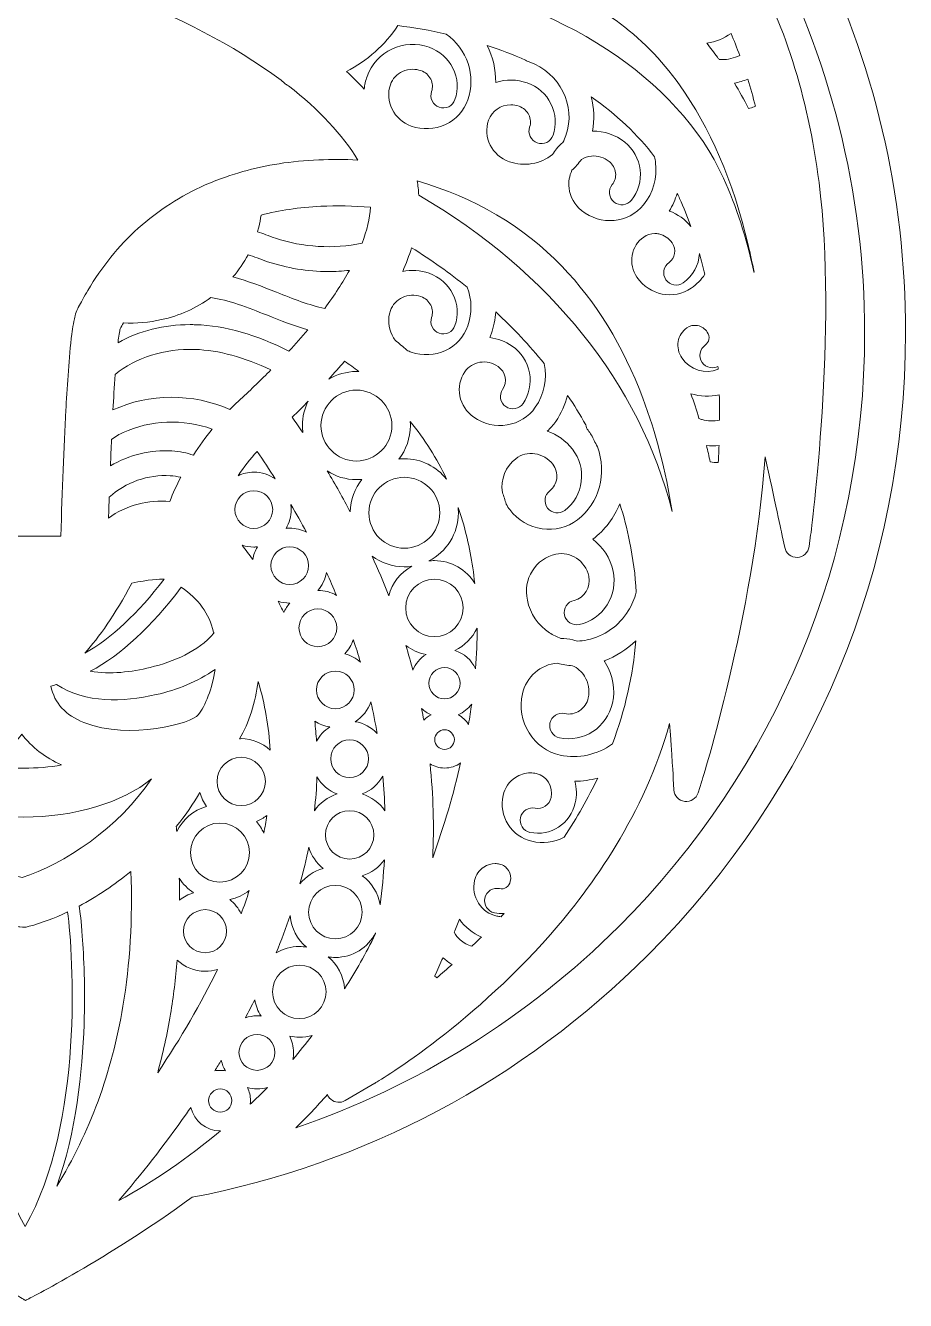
# Model space of a CAD drawing. Header units: millimetres. Extents: x 12 to 1208, y -339 to -12.
# Drawn here: x 750.6 to 892.7, y -331.4 to -125.5 of the extents above; entities that cross this region are included whole.
import ezdxf

# ---------------------------------------------------------------- set-up
doc = ezdxf.new("R2010")
doc.units = ezdxf.units.MM
doc.header["$MEASUREMENT"] = 0
doc.layers.add('Layer 4', color=7, linetype='Continuous')

msp = doc.modelspace()

# ---------------------------------------------------------------- linework, layer by layer
at = {"layer": 'Layer 4', "lineweight": 0}
for points, knots in [([(877.74, -111.47), (877.74, -111.47), (880.64, -112.56), (880.64, -112.56), (880.64, -112.56), (879.96, -111.66), (879.96, -111.66), (871.88, -101), (866.74, -94.44), (855.02, -83.66), (849.1, -78.2), (839.69, -71.08), (827.78, -67.14), (836.58, -67.58), (842.44, -68.99), (842.5, -69.01), (842.5, -69.01), (849.83, -70.79), (849.83, -70.79), (849.83, -70.79), (844.19, -65.65), (844.19, -65.65), (844.09, -65.56), (834.01, -56.55), (819.68, -50.83), (819.68, -50.83), (818.4, -50.13), (818.4, -50.13), (799.67, -39.94), (779.28, -34.24), (757.79, -33.17), (755.04, -30.76), (751.95, -28.89), (749.23, -27.24), (749.23, -27.24), (734.27, -18.16), (734.27, -18.16), (734.27, -18.16), (739.48, -25.68), (739.48, -25.68), (741.1, -28.02), (742.06, -30.7), (742.2, -33.24), (720.65, -34.48), (700.26, -40.4), (681.57, -50.81), (667.04, -56.6), (657.11, -65.56), (657.01, -65.65), (657.01, -65.65), (651.37, -70.79), (651.37, -70.79), (651.37, -70.79), (658.7, -69.01), (658.7, -69.01), (658.76, -68.99), (664.38, -67.65), (672.82, -67.18), (657.94, -71.33), (648.11, -78.89), (643.43, -83.2), (631.61, -94.08), (617.8, -111.94), (617.66, -112.11), (617.66, -112.11), (617, -112.97), (617, -112.97), (617, -112.97), (618.02, -112.63), (618.02, -112.63), (618.02, -112.63), (620.41, -111.82), (623.87, -110.65), (613.79, -130.41), (608.47, -152.68), (608.47, -175.11), (608.47, -213.08), (623.25, -248.77), (650.1, -275.61), (670.59, -296.11), (696.36, -309.68), (724.62, -314.87), (736.82, -323.31), (750.3, -331.19), (750.44, -331.27), (750.44, -331.27), (750.59, -331.36), (750.59, -331.36), (750.59, -331.36), (750.75, -331.28), (750.75, -331.28), (750.88, -331.22), (763.84, -324.64), (777.53, -314.69), (805.41, -309.37), (830.85, -295.86), (851.1, -275.61), (877.94, -248.77), (892.73, -213.08), (892.73, -175.11), (892.73, -152.68), (887.69, -131.28), (877.74, -111.47)], [0, 0, 0, 0, 1, 1, 1, 2, 2, 2, 3, 3, 3, 4, 4, 4, 5, 5, 5, 6, 6, 6, 7, 7, 7, 8, 8, 8, 9, 9, 9, 10, 10, 10, 11, 11, 11, 12, 12, 12, 13, 13, 13, 14, 14, 14, 15, 15, 15, 16, 16, 16, 17, 17, 17, 18, 18, 18, 19, 19, 19, 20, 20, 20, 21, 21, 21, 22, 22, 22, 23, 23, 23, 24, 24, 24, 25, 25, 25, 26, 26, 26, 27, 27, 27, 28, 28, 28, 29, 29, 29, 30, 30, 30, 31, 31, 31, 32, 32, 32, 33, 33, 33, 34, 34, 34, 34]), ([(846.43, -270.95), (831.72, -285.66), (813.76, -296.85), (794.25, -303.48), (796, -301.8), (797.69, -300.02), (799.35, -298.1), (799.46, -298.39), (799.65, -298.66), (799.9, -298.88), (800.55, -299.44), (801.48, -299.52), (802.21, -299.09), (802.21, -299.09), (807.01, -296.29), (807.01, -296.29), (807.15, -296.2), (821.93, -287.54), (835.37, -272.28), (842.13, -264.61), (850.53, -252.81), (854.63, -238.21), (855, -243.13), (855.22, -247.06), (855.22, -247.12), (855.22, -247.12), (855.32, -248.91), (855.32, -248.91), (855.38, -249.87), (856.11, -250.66), (857.07, -250.78), (858.04, -250.89), (858.93, -250.31), (859.22, -249.4), (859.22, -249.4), (859.77, -247.69), (859.77, -247.69), (859.86, -247.4), (868.2, -220.8), (870.05, -195.16), (871.57, -201.88), (872.81, -207.81), (872.82, -207.89), (872.82, -207.89), (873.22, -209.78), (873.22, -209.78), (873.41, -210.72), (874.26, -211.4), (875.25, -211.37), (876.23, -211.33), (877.03, -210.6), (877.16, -209.63), (877.16, -209.63), (877.41, -207.72), (877.41, -207.72), (877.46, -207.39), (881.8, -174.26), (878.76, -150.84), (876.93, -136.78), (873.1, -124.72), (867.38, -115.01), (867.32, -114.91), (867.26, -114.8), (867.2, -114.7), (867.2, -114.7), (867.11, -114.55), (867.11, -114.55), (866.81, -113.96), (866.46, -113.4), (866.06, -112.87), (864.94, -111.12), (863.73, -109.44), (862.47, -107.84), (865.14, -108.86), (867.8, -109.86), (869.87, -110.64), (880.51, -130.26), (886.13, -152.55), (886.13, -175.11), (886.13, -211.32), (872.03, -245.35), (846.43, -270.95)], [0, 0, 0, 0, 1, 1, 1, 2, 2, 2, 3, 3, 3, 4, 4, 4, 5, 5, 5, 6, 6, 6, 7, 7, 7, 8, 8, 8, 9, 9, 9, 10, 10, 10, 11, 11, 11, 12, 12, 12, 13, 13, 13, 14, 14, 14, 15, 15, 15, 16, 16, 16, 17, 17, 17, 18, 18, 18, 19, 19, 19, 20, 20, 20, 21, 21, 21, 22, 22, 22, 23, 23, 23, 24, 24, 24, 25, 25, 25, 26, 26, 26, 27, 27, 27, 27]), ([(791.89, -134.32), (791.89, -134.32), (792.44, -134.82), (792.44, -134.82), (792.62, -134.98), (792.83, -135.11), (793.05, -135.2), (798.04, -139.08), (801.81, -143.11), (804.28, -147.21), (802.13, -147.1), (800.05, -147.09), (797.97, -147.18), (793.46, -147.38), (789.44, -148), (785.71, -149.07), (783.91, -149.55), (781.99, -150.23), (779.64, -151.23), (777.62, -152.15), (775.73, -153.17), (774, -154.26), (770.31, -156.65), (767.07, -159.56), (764.37, -162.91), (763.04, -164.54), (761.79, -166.34), (760.67, -168.27), (760.38, -168.74), (760.12, -169.22), (759.81, -169.78), (759.81, -169.78), (759.76, -169.87), (759.76, -169.87), (759.57, -170.21), (759.38, -170.55), (759.17, -170.92), (759.15, -170.95), (759.13, -170.99), (759.12, -171.01), (759.12, -171.01), (759.04, -171.17), (759.04, -171.17), (758.65, -172), (758.5, -172.76), (758.4, -173.26), (758.4, -173.26), (758.33, -173.64), (758.33, -173.64), (758.23, -174.25), (758.15, -174.78), (758.08, -175.3), (757.61, -179.27), (757.38, -183.26), (757.15, -187.12), (757.15, -187.12), (757.13, -187.56), (757.13, -187.56), (756.79, -193.8), (756.53, -200.31), (756.3, -207.97), (756.3, -207.97), (743.07, -207.97), (743.07, -207.97), (742.71, -200.66), (742.25, -194.16), (741.66, -188.12), (741.28, -184.31), (740.83, -180.23), (740.09, -176.29), (739.95, -175.45), (739.76, -174.65), (739.58, -173.88), (739.58, -173.88), (739.39, -173.11), (739.39, -173.11), (739.29, -172.69), (739.16, -172.31), (739.05, -171.97), (739, -171.82), (738.95, -171.68), (738.87, -171.42), (738.83, -171.3), (738.79, -171.18), (738.75, -171.05), (738.65, -170.73), (738.5, -170.23), (738.28, -169.73), (738.21, -169.58), (738.15, -169.43), (738.09, -169.28), (738.09, -169.28), (737.86, -168.74), (737.86, -168.74), (737.61, -168.15), (737.31, -167.46), (736.92, -166.79), (736.92, -166.79), (736.71, -166.4), (736.71, -166.4), (736.53, -166.07), (736.37, -165.77), (736.12, -165.35), (736.11, -165.32), (736.09, -165.29), (736.07, -165.26), (736.07, -165.26), (735.13, -163.86), (735.13, -163.86), (735.02, -163.68), (734.9, -163.51), (734.72, -163.25), (734.72, -163.25), (733.9, -162.23), (733.9, -162.23), (733.68, -161.96), (733.47, -161.69), (733.21, -161.38), (733.21, -161.38), (733.04, -161.21), (733.04, -161.21), (732.87, -161.03), (732.7, -160.85), (732.53, -160.66), (732.53, -160.66), (732.48, -160.62), (732.48, -160.62), (731.97, -160.08), (731.45, -159.52), (730.86, -159.03), (729.14, -157.43), (727.26, -156.21), (725.63, -155.22), (723.91, -154.21), (722.06, -153.32), (719.95, -152.48), (717.75, -151.65), (715.9, -151.07), (714.14, -150.66), (712.17, -150.17), (710.18, -149.78), (708.24, -149.51), (706.29, -149.22), (704.29, -149.02), (702.31, -148.91), (699.86, -148.77), (697.47, -148.73), (695.26, -148.8), (695.29, -148.73), (695.33, -148.67), (695.36, -148.6), (701.09, -137.75), (714.55, -129.65), (724.83, -124.76), (736.55, -119.19), (747.77, -116.15), (750.25, -116.15), (754.54, -116.15), (776.14, -122.61), (791.89, -134.32)], [0, 0, 0, 0, 1, 1, 1, 2, 2, 2, 3, 3, 3, 4, 4, 4, 5, 5, 5, 6, 6, 6, 7, 7, 7, 8, 8, 8, 9, 9, 9, 10, 10, 10, 11, 11, 11, 12, 12, 12, 13, 13, 13, 14, 14, 14, 15, 15, 15, 16, 16, 16, 17, 17, 17, 18, 18, 18, 19, 19, 19, 20, 20, 20, 21, 21, 21, 22, 22, 22, 23, 23, 23, 24, 24, 24, 25, 25, 25, 26, 26, 26, 27, 27, 27, 28, 28, 28, 29, 29, 29, 30, 30, 30, 31, 31, 31, 32, 32, 32, 33, 33, 33, 34, 34, 34, 35, 35, 35, 36, 36, 36, 37, 37, 37, 38, 38, 38, 39, 39, 39, 40, 40, 40, 41, 41, 41, 42, 42, 42, 43, 43, 43, 44, 44, 44, 45, 45, 45, 46, 46, 46, 47, 47, 47, 48, 48, 48, 49, 49, 49, 50, 50, 50, 51, 51, 51, 52, 52, 52, 53, 53, 53, 53]), ([(856.25, -135.09), (861.14, -141.91), (864.87, -150.6), (867.32, -160.91), (867.66, -162.35), (867.98, -163.82), (868.27, -165.33), (868.26, -165.31), (868.25, -165.29), (868.24, -165.27), (867.05, -159.81), (865.4, -154.72), (863.31, -150.12), (855.99, -133.96), (836.73, -121.43), (814.04, -117.99), (814.22, -117.28), (814.37, -116.57), (814.49, -115.84), (820.62, -115.89), (826.89, -116.8), (833.14, -118.57), (842.51, -121.21), (850.29, -126.77), (856.25, -135.09)], [0, 0, 0, 0, 1, 1, 1, 2, 2, 2, 3, 3, 3, 4, 4, 4, 5, 5, 5, 6, 6, 6, 7, 7, 7, 8, 8, 8, 8]), ([(810.74, -125.5), (813.33, -125.82), (815.95, -126.28), (818.52, -126.86), (821.95, -129.29), (823.4, -133.63), (822.05, -137.5), (821.43, -139.26), (820.15, -140.66), (818.44, -141.46), (816.71, -142.27), (814.74, -142.37), (812.91, -141.73), (811.55, -141.25), (810.44, -140.28), (809.81, -139.01), (809.18, -137.75), (809.09, -136.34), (809.54, -135.04), (809.87, -134.1), (810.56, -133.34), (811.48, -132.92), (812, -132.67), (812.57, -132.55), (813.14, -132.55), (813.59, -132.55), (814.04, -132.62), (814.47, -132.77), (815.17, -133.02), (815.73, -133.51), (816.05, -134.15), (816.37, -134.78), (816.41, -135.49), (816.19, -136.14), (816.01, -136.64), (816.04, -137.18), (816.27, -137.67), (816.51, -138.15), (816.91, -138.51), (817.42, -138.69), (817.92, -138.86), (818.46, -138.83), (818.95, -138.6), (819.43, -138.37), (819.79, -137.96), (819.96, -137.46), (820.55, -135.78), (820.43, -133.98), (819.63, -132.37), (818.84, -130.79), (817.48, -129.59), (815.79, -129), (813.81, -128.3), (811.67, -128.41), (809.79, -129.29), (807.88, -130.18), (806.45, -131.75), (805.77, -133.72), (805.53, -134.39), (805.38, -135.07), (805.31, -135.76), (804.4, -134.79), (803.45, -133.84), (802.44, -132.9), (805.79, -131.18), (808.64, -128.65), (810.74, -125.5)], [0, 0, 0, 0, 1, 1, 1, 2, 2, 2, 3, 3, 3, 4, 4, 4, 5, 5, 5, 6, 6, 6, 7, 7, 7, 8, 8, 8, 9, 9, 9, 10, 10, 10, 11, 11, 11, 12, 12, 12, 13, 13, 13, 14, 14, 14, 15, 15, 15, 16, 16, 16, 17, 17, 17, 18, 18, 18, 19, 19, 19, 20, 20, 20, 21, 21, 21, 22, 22, 22, 22]), ([(863.06, -130.99), (863.06, -130.99), (863, -130.99), (863, -130.99), (862.88, -130.99), (862.76, -130.99), (862.62, -130.98), (862.53, -130.85), (862.44, -130.72), (862.35, -130.6), (861.81, -129.85), (861.25, -129.09), (860.65, -128.35), (862.06, -128.13), (863.4, -127.58), (864.55, -126.75), (865.04, -127.91), (865.51, -129.11), (865.96, -130.33), (865.03, -130.76), (864.03, -130.99), (863.06, -130.99)], [0, 0, 0, 0, 1, 1, 1, 2, 2, 2, 3, 3, 3, 4, 4, 4, 5, 5, 5, 6, 6, 6, 7, 7, 7, 7]), ([(832.11, -143.42), (832.34, -143.9), (832.75, -144.26), (833.25, -144.44), (833.75, -144.61), (834.3, -144.58), (834.78, -144.35), (835.26, -144.12), (835.62, -143.71), (835.8, -143.21), (836.39, -141.53), (836.27, -139.73), (835.47, -138.12), (834.68, -136.54), (833.32, -135.34), (831.63, -134.75), (829.96, -134.17), (828.18, -134.15), (826.55, -134.68), (826.57, -132.63), (826.09, -130.57), (825.18, -128.71), (827.31, -129.41), (829.39, -130.2), (831.38, -131.08), (831.55, -131.2), (831.73, -131.3), (831.93, -131.37), (836.9, -133.1), (839.57, -138.43), (837.89, -143.25), (837.75, -143.63), (837.58, -144), (837.39, -144.35), (837.01, -144.67), (836.66, -145.02), (836.36, -145.4), (836.12, -145.69), (835.9, -146), (835.7, -146.33), (833.77, -147.87), (831.13, -148.31), (828.75, -147.48), (825.95, -146.5), (824.43, -143.5), (825.38, -140.79), (825.92, -139.26), (827.39, -138.3), (828.98, -138.3), (829.42, -138.3), (829.87, -138.37), (830.31, -138.53), (831.01, -138.77), (831.57, -139.26), (831.89, -139.91), (832.2, -140.54), (832.25, -141.24), (832.02, -141.89), (831.85, -142.39), (831.88, -142.94), (832.11, -143.42)], [0, 0, 0, 0, 1, 1, 1, 2, 2, 2, 3, 3, 3, 4, 4, 4, 5, 5, 5, 6, 6, 6, 7, 7, 7, 8, 8, 8, 9, 9, 9, 10, 10, 10, 11, 11, 11, 12, 12, 12, 13, 13, 13, 14, 14, 14, 15, 15, 15, 16, 16, 16, 17, 17, 17, 18, 18, 18, 19, 19, 19, 20, 20, 20, 20]), ([(867.25, -134.14), (867.69, -135.57), (868.11, -137.04), (868.5, -138.53), (868.43, -138.56), (868.36, -138.59), (868.29, -138.62), (868, -138.73), (867.69, -138.81), (867.37, -138.87), (866.65, -137.47), (865.89, -136.1), (865.1, -134.79), (865.84, -134.65), (866.56, -134.43), (867.25, -134.14)], [0, 0, 0, 0, 1, 1, 1, 2, 2, 2, 3, 3, 3, 4, 4, 4, 5, 5, 5, 5]), ([(845.66, -153.99), (846.07, -154.33), (846.6, -154.48), (847.12, -154.43), (847.66, -154.37), (848.13, -154.11), (848.47, -153.69), (849.58, -152.31), (850.08, -150.57), (849.87, -148.79), (849.66, -147.04), (848.78, -145.45), (847.39, -144.33), (845.9, -143.12), (844.06, -142.51), (842.19, -142.55), (842.52, -140.69), (842.44, -138.81), (841.96, -136.99), (846.06, -139.87), (849.49, -143.12), (852.2, -146.69), (852.27, -147.01), (852.32, -147.32), (852.36, -147.61), (852.65, -150.1), (851.97, -152.52), (850.42, -154.43), (847.99, -157.44), (843.49, -157.85), (840.39, -155.34), (839.27, -154.43), (838.55, -153.15), (838.38, -151.74), (838.26, -150.74), (838.43, -149.75), (838.86, -148.87), (839.43, -148.33), (839.94, -147.74), (840.38, -147.11), (840.86, -146.8), (841.42, -146.62), (842.01, -146.56), (843.04, -146.47), (844.06, -146.78), (844.87, -147.44), (845.45, -147.9), (845.81, -148.55), (845.9, -149.27), (845.98, -149.97), (845.79, -150.65), (845.36, -151.18), (844.66, -152.04), (844.8, -153.3), (845.66, -153.99)], [0, 0, 0, 0, 1, 1, 1, 2, 2, 2, 3, 3, 3, 4, 4, 4, 5, 5, 5, 6, 6, 6, 7, 7, 7, 8, 8, 8, 9, 9, 9, 10, 10, 10, 11, 11, 11, 12, 12, 12, 13, 13, 13, 14, 14, 14, 15, 15, 15, 16, 16, 16, 17, 17, 17, 18, 18, 18, 18]), ([(814.11, -152.87), (814.07, -152.1), (813.99, -151.33), (813.86, -150.58), (823.11, -153.24), (830.97, -157.88), (837.24, -164.37), (842.71, -170.03), (847.11, -177.2), (850.31, -185.68), (852.41, -191.25), (854, -197.39), (855.05, -203.98), (849.82, -183.33), (835.34, -165.24), (814.11, -152.87)], [0, 0, 0, 0, 1, 1, 1, 2, 2, 2, 3, 3, 3, 4, 4, 4, 5, 5, 5, 5]), ([(854.56, -155.46), (855.11, -154.56), (855.54, -153.59), (855.85, -152.59), (855.99, -152.87), (856.12, -153.14), (856.24, -153.42), (856.9, -154.86), (857.5, -156.37), (858.06, -157.94), (857.15, -156.78), (855.94, -155.92), (854.56, -155.46)], [0, 0, 0, 0, 1, 1, 1, 2, 2, 2, 3, 3, 3, 4, 4, 4, 4]), ([(806.31, -154.82), (806.2, -156.62), (805.74, -158.57), (804.96, -160.65), (800.34, -161.6), (795.39, -161.31), (790.97, -159.83), (790.45, -159.65), (789.92, -159.46), (789.41, -159.27), (788.99, -159.11), (788.54, -158.95), (788.06, -158.78), (788.14, -158.52), (788.21, -158.27), (788.27, -158.03), (788.42, -157.4), (788.55, -156.76), (788.64, -156.11), (791.59, -155.33), (794.76, -154.86), (798.31, -154.68), (800.9, -154.56), (803.52, -154.6), (806.31, -154.82)], [0, 0, 0, 0, 1, 1, 1, 2, 2, 2, 3, 3, 3, 4, 4, 4, 5, 5, 5, 6, 6, 6, 7, 7, 7, 8, 8, 8, 8]), ([(849.36, -166.14), (848.64, -165.09), (848.36, -163.84), (848.57, -162.6), (848.77, -161.38), (849.44, -160.33), (850.44, -159.64), (850.97, -159.27), (851.59, -159.08), (852.23, -159.08), (852.44, -159.08), (852.66, -159.1), (852.87, -159.15), (853.75, -159.32), (854.53, -159.83), (855.05, -160.59), (855.77, -161.64), (855.54, -163.05), (854.54, -163.74), (854.1, -164.05), (853.8, -164.5), (853.71, -165.03), (853.61, -165.55), (853.72, -166.09), (854.03, -166.53), (854.33, -166.97), (854.79, -167.26), (855.31, -167.36), (855.84, -167.45), (856.37, -167.34), (856.81, -167.04), (858.42, -165.92), (859.34, -164.16), (859.45, -162.32), (859.76, -163.42), (860.05, -164.53), (860.31, -165.66), (859.73, -166.55), (859, -167.3), (858.12, -167.9), (855.3, -169.85), (851.37, -169.06), (849.36, -166.14)], [0, 0, 0, 0, 1, 1, 1, 2, 2, 2, 3, 3, 3, 4, 4, 4, 5, 5, 5, 6, 6, 6, 7, 7, 7, 8, 8, 8, 9, 9, 9, 10, 10, 10, 11, 11, 11, 12, 12, 12, 13, 13, 13, 14, 14, 14, 14]), ([(789.7, -163.62), (792.84, -164.67), (796.14, -165.21), (799.51, -165.21), (800.65, -165.21), (801.79, -165.14), (802.92, -165.02), (801.83, -166.98), (800.49, -169.04), (798.92, -171.16), (796.46, -170.67), (793.87, -169.65), (791.14, -168.56), (788.84, -167.65), (786.49, -166.72), (784.11, -166.09), (785.05, -164.97), (785.87, -163.77), (786.54, -162.49), (787.02, -162.65), (787.51, -162.83), (788.04, -163.02), (788.57, -163.22), (789.13, -163.43), (789.7, -163.62)], [0, 0, 0, 0, 1, 1, 1, 2, 2, 2, 3, 3, 3, 4, 4, 4, 5, 5, 5, 6, 6, 6, 7, 7, 7, 8, 8, 8, 8]), ([(822.05, -173.99), (821.43, -175.75), (820.15, -177.15), (818.44, -177.95), (816.71, -178.76), (814.75, -178.86), (812.91, -178.22), (812.68, -178.14), (812.44, -178.03), (812.19, -177.9), (811.56, -177.35), (810.93, -176.81), (810.29, -176.3), (810.11, -176.04), (809.95, -175.78), (809.81, -175.5), (809.81, -175.5), (809.81, -175.5), (809.81, -175.5), (809.18, -174.24), (809.09, -172.83), (809.54, -171.53), (809.87, -170.59), (810.56, -169.83), (811.48, -169.4), (812.41, -168.97), (813.48, -168.92), (814.47, -169.26), (815.17, -169.51), (815.73, -170), (816.05, -170.64), (816.37, -171.27), (816.41, -171.98), (816.19, -172.63), (816.01, -173.13), (816.04, -173.67), (816.27, -174.16), (816.51, -174.64), (816.91, -175), (817.41, -175.17), (817.92, -175.35), (818.46, -175.32), (818.94, -175.09), (819.42, -174.86), (819.79, -174.45), (819.96, -173.95), (820.55, -172.27), (820.43, -170.47), (819.63, -168.86), (818.84, -167.28), (817.48, -166.08), (815.79, -165.49), (814.39, -165), (812.92, -164.91), (811.52, -165.2), (812.09, -163.9), (812.57, -162.61), (812.96, -161.36), (816.12, -163.34), (819.13, -165.49), (821.94, -167.74), (822.71, -169.76), (822.75, -171.97), (822.05, -173.99)], [0, 0, 0, 0, 1, 1, 1, 2, 2, 2, 3, 3, 3, 4, 4, 4, 5, 5, 5, 6, 6, 6, 7, 7, 7, 8, 8, 8, 9, 9, 9, 10, 10, 10, 11, 11, 11, 12, 12, 12, 13, 13, 13, 14, 14, 14, 15, 15, 15, 16, 16, 16, 17, 17, 17, 18, 18, 18, 19, 19, 19, 20, 20, 20, 21, 21, 21, 21]), ([(789.66, -172.28), (791.79, -173.13), (793.98, -173.99), (796.18, -174.61), (795.23, -175.74), (794.21, -176.9), (793.14, -178.07), (787.92, -175.4), (782.86, -173.96), (778.09, -173.8), (777.79, -173.79), (777.49, -173.78), (777.19, -173.78), (773, -173.78), (768.96, -174.8), (765.54, -176.7), (765.55, -176.54), (765.57, -176.38), (765.59, -176.23), (765.63, -175.87), (765.69, -175.45), (765.76, -175.03), (765.76, -175.03), (765.81, -174.79), (765.81, -174.79), (765.82, -174.71), (765.85, -174.58), (765.87, -174.48), (766.04, -174.17), (766.22, -173.85), (766.41, -173.5), (768.5, -173.61), (770.57, -173.43), (772.59, -172.98), (775.44, -172.35), (778.18, -171.12), (780.53, -169.43), (783.42, -169.81), (786.46, -171.01), (789.66, -172.28)], [0, 0, 0, 0, 1, 1, 1, 2, 2, 2, 3, 3, 3, 4, 4, 4, 5, 5, 5, 6, 6, 6, 7, 7, 7, 8, 8, 8, 9, 9, 9, 10, 10, 10, 11, 11, 11, 12, 12, 12, 13, 13, 13, 13]), ([(827.34, -185.74), (827.43, -186.26), (827.72, -186.72), (828.16, -187.03), (828.6, -187.33), (829.13, -187.45), (829.66, -187.35), (830.18, -187.26), (830.64, -186.97), (830.95, -186.53), (831.95, -185.08), (832.33, -183.31), (831.99, -181.56), (831.66, -179.81), (830.67, -178.28), (829.2, -177.26), (828.12, -176.51), (826.89, -176.04), (825.6, -175.88), (825.68, -175.69), (825.76, -175.5), (825.82, -175.31), (826.23, -174.13), (826.47, -172.93), (826.54, -171.72), (829.39, -174.36), (832.01, -177.17), (834.36, -180.08), (834.88, -182.57), (834.38, -185.07), (832.94, -187.13), (831.88, -188.66), (830.27, -189.67), (828.4, -189.98), (826.51, -190.29), (824.6, -189.85), (823.01, -188.74), (821.82, -187.92), (821.02, -186.69), (820.75, -185.29), (820.48, -183.91), (820.77, -182.53), (821.56, -181.4), (822.13, -180.58), (822.99, -180.04), (823.99, -179.87), (825.01, -179.7), (826.05, -179.94), (826.92, -180.54), (828.15, -181.4), (828.48, -183.06), (827.66, -184.24), (827.36, -184.68), (827.24, -185.21), (827.34, -185.74)], [0, 0, 0, 0, 1, 1, 1, 2, 2, 2, 3, 3, 3, 4, 4, 4, 5, 5, 5, 6, 6, 6, 7, 7, 7, 8, 8, 8, 9, 9, 9, 10, 10, 10, 11, 11, 11, 12, 12, 12, 13, 13, 13, 14, 14, 14, 15, 15, 15, 16, 16, 16, 17, 17, 17, 18, 18, 18, 18]), ([(856.01, -176.5), (856.17, -175.59), (856.67, -174.81), (857.41, -174.3), (857.91, -173.95), (858.53, -173.82), (859.15, -173.95), (859.78, -174.07), (860.34, -174.44), (860.71, -174.99), (860.95, -175.34), (861.05, -175.75), (860.98, -176.16), (860.91, -176.55), (860.7, -176.88), (860.39, -177.09), (859.48, -177.72), (859.25, -178.97), (859.87, -179.88), (860.18, -180.32), (860.63, -180.61), (861.16, -180.71), (861.6, -180.79), (862.05, -180.72), (862.44, -180.52), (862.45, -180.68), (862.46, -180.83), (862.47, -180.99), (860.41, -181.83), (857.94, -181.09), (856.61, -179.16), (856.07, -178.37), (855.86, -177.42), (856.01, -176.5)], [0, 0, 0, 0, 1, 1, 1, 2, 2, 2, 3, 3, 3, 4, 4, 4, 5, 5, 5, 6, 6, 6, 7, 7, 7, 8, 8, 8, 9, 9, 9, 10, 10, 10, 11, 11, 11, 11]), ([(777.95, -177.79), (781.81, -177.93), (785.94, -179.04), (790.24, -181.1), (788.7, -182.65), (787.05, -184.24), (785.31, -185.84), (784.75, -186.35), (784.18, -186.9), (783.61, -187.48), (777.68, -184.85), (770.52, -184.87), (764.73, -187.56), (764.73, -187.56), (764.73, -187.54), (764.73, -187.54), (764.82, -185.87), (764.94, -183.82), (765.08, -181.82), (768.42, -179.09), (773.09, -177.62), (777.95, -177.79)], [0, 0, 0, 0, 1, 1, 1, 2, 2, 2, 3, 3, 3, 4, 4, 4, 5, 5, 5, 6, 6, 6, 7, 7, 7, 7]), ([(799.6, -182.58), (800.48, -181.6), (801.33, -180.64), (802.13, -179.68), (802.92, -180.23), (803.68, -180.79), (804.43, -181.37), (804.3, -181.36), (804.18, -181.36), (804.04, -181.36), (802.42, -181.36), (800.91, -181.81), (799.6, -182.58)], [0, 0, 0, 0, 1, 1, 1, 2, 2, 2, 3, 3, 3, 4, 4, 4, 4]), ([(804.04, -184.36), (807.2, -184.36), (809.77, -186.93), (809.77, -190.09), (809.77, -193.24), (807.2, -195.81), (804.04, -195.81), (800.89, -195.81), (798.32, -193.24), (798.32, -190.09), (798.32, -186.93), (800.89, -184.36), (804.04, -184.36)], [0, 0, 0, 0, 1, 1, 1, 2, 2, 2, 3, 3, 3, 4, 4, 4, 4]), ([(834.91, -203.4), (835.24, -203.83), (835.71, -204.1), (836.24, -204.17), (836.77, -204.24), (837.29, -204.1), (837.72, -203.78), (839.2, -202.64), (840.14, -200.98), (840.37, -199.11), (840.59, -197.25), (840.09, -195.41), (838.94, -193.91), (837.89, -192.53), (836.48, -191.53), (834.87, -191.01), (835.37, -190.52), (835.82, -189.99), (836.23, -189.41), (837.12, -188.13), (837.77, -186.71), (838.15, -185.21), (839.2, -186.76), (840.18, -188.35), (841.08, -189.95), (841.13, -190.28), (841.26, -190.59), (841.46, -190.85), (841.64, -191.08), (841.81, -191.33), (841.98, -191.6), (842.29, -192.18), (842.61, -192.81), (842.96, -193.53), (844.58, -197.78), (843.27, -202.61), (839.76, -205.3), (838.13, -206.54), (836.1, -207.06), (834.04, -206.76), (831.96, -206.46), (830.11, -205.36), (828.81, -203.66), (828.6, -203.39), (828.41, -203.09), (828.24, -202.77), (828.05, -202.14), (827.84, -201.5), (827.62, -200.87), (827.31, -198.76), (828.12, -196.69), (829.77, -195.43), (830.65, -194.75), (831.76, -194.47), (832.88, -194.63), (834.03, -194.8), (835.05, -195.41), (835.76, -196.34), (836.27, -197), (836.5, -197.82), (836.4, -198.63), (836.3, -199.42), (835.91, -200.12), (835.29, -200.6), (834.41, -201.27), (834.24, -202.53), (834.91, -203.4)], [0, 0, 0, 0, 1, 1, 1, 2, 2, 2, 3, 3, 3, 4, 4, 4, 5, 5, 5, 6, 6, 6, 7, 7, 7, 8, 8, 8, 9, 9, 9, 10, 10, 10, 11, 11, 11, 12, 12, 12, 13, 13, 13, 14, 14, 14, 15, 15, 15, 16, 16, 16, 17, 17, 17, 18, 18, 18, 19, 19, 19, 20, 20, 20, 21, 21, 21, 22, 22, 22, 22]), ([(859.87, -189.12), (859.72, -189.08), (859.55, -189.03), (859.37, -188.96), (858.96, -187.59), (858.53, -186.24), (858.07, -184.94), (859.54, -185.39), (861.15, -185.46), (862.65, -185.11), (862.69, -186.45), (862.7, -187.83), (862.69, -189.22), (861.74, -189.41), (860.76, -189.38), (859.87, -189.12)], [0, 0, 0, 0, 1, 1, 1, 2, 2, 2, 3, 3, 3, 4, 4, 4, 5, 5, 5, 5]), ([(795.4, -191.23), (794.83, -190.39), (794.26, -189.56), (793.68, -188.72), (794.57, -187.85), (795.43, -186.99), (796.27, -186.13), (795.66, -187.32), (795.32, -188.66), (795.32, -190.09), (795.32, -190.48), (795.35, -190.86), (795.4, -191.23)], [0, 0, 0, 0, 1, 1, 1, 2, 2, 2, 3, 3, 3, 4, 4, 4, 4]), ([(766.35, -191.22), (770.71, -189.17), (776.11, -188.99), (780.77, -190.65), (779.67, -192), (778.65, -193.41), (777.72, -194.86), (776.67, -194.5), (775.5, -194.27), (774.23, -194.19), (770.84, -193.96), (767.32, -194.82), (764.31, -196.59), (764.37, -195.16), (764.43, -193.74), (764.49, -192.35), (765.1, -191.84), (765.83, -191.46), (766.35, -191.22)], [0, 0, 0, 0, 1, 1, 1, 2, 2, 2, 3, 3, 3, 4, 4, 4, 5, 5, 5, 6, 6, 6, 6]), ([(812.74, -189.41), (815.07, -192.28), (817.03, -195.39), (818.6, -198.74), (817, -196.73), (814.54, -195.44), (811.78, -195.44), (811.48, -195.44), (811.18, -195.46), (810.89, -195.49), (812.06, -194), (812.77, -192.13), (812.77, -190.09), (812.77, -189.86), (812.76, -189.63), (812.74, -189.41)], [0, 0, 0, 0, 1, 1, 1, 2, 2, 2, 3, 3, 3, 4, 4, 4, 5, 5, 5, 5]), ([(862.61, -193.29), (862.58, -194.19), (862.54, -195.11), (862.49, -196.03), (862.05, -196.06), (861.62, -196.03), (861.19, -195.94), (860.99, -195.05), (860.79, -194.17), (860.57, -193.31), (861.25, -193.37), (861.92, -193.37), (862.61, -193.29)], [0, 0, 0, 0, 1, 1, 1, 2, 2, 2, 3, 3, 3, 4, 4, 4, 4]), ([(790.94, -198.71), (789.96, -198.02), (788.76, -197.61), (787.47, -197.61), (786.56, -197.61), (785.7, -197.82), (784.93, -198.18), (785.86, -196.81), (786.89, -195.49), (788, -194.26), (789.02, -195.74), (789.99, -197.22), (790.94, -198.71)], [0, 0, 0, 0, 1, 1, 1, 2, 2, 2, 3, 3, 3, 4, 4, 4, 4]), ([(803.06, -204.03), (801.89, -201.82), (800.65, -199.61), (799.33, -197.42), (800.69, -198.3), (802.31, -198.81), (804.04, -198.81), (804.35, -198.81), (804.65, -198.8), (804.94, -198.77), (803.79, -200.22), (803.1, -202.04), (803.06, -204.03)], [0, 0, 0, 0, 1, 1, 1, 2, 2, 2, 3, 3, 3, 4, 4, 4, 4]), ([(773.97, -198.18), (774.57, -198.22), (775.14, -198.3), (775.67, -198.43), (775.02, -199.69), (774.43, -200.99), (773.91, -202.32), (772.14, -202.18), (770.43, -202.33), (768.81, -202.75), (767.04, -203.21), (765.42, -203.98), (764.01, -205.03), (764.05, -203.88), (764.09, -202.76), (764.12, -201.66), (766.78, -199.24), (770.43, -197.95), (773.97, -198.18)], [0, 0, 0, 0, 1, 1, 1, 2, 2, 2, 3, 3, 3, 4, 4, 4, 5, 5, 5, 6, 6, 6, 6]), ([(806.06, -204.17), (806.06, -201.01), (808.63, -198.44), (811.78, -198.44), (814.94, -198.44), (817.51, -201.01), (817.51, -204.17), (817.51, -207.33), (814.94, -209.89), (811.78, -209.89), (808.63, -209.89), (806.06, -207.33), (806.06, -204.17)], [0, 0, 0, 0, 1, 1, 1, 2, 2, 2, 3, 3, 3, 4, 4, 4, 4]), ([(787.47, -206.7), (785.79, -206.7), (784.42, -205.34), (784.42, -203.66), (784.42, -201.98), (785.79, -200.61), (787.47, -200.61), (789.15, -200.61), (790.52, -201.98), (790.52, -203.66), (790.52, -205.34), (789.15, -206.7), (787.47, -206.7)], [0, 0, 0, 0, 1, 1, 1, 2, 2, 2, 3, 3, 3, 4, 4, 4, 4]), ([(793.45, -202.83), (794.32, -204.31), (795.16, -205.8), (795.96, -207.29), (795.15, -206.89), (794.24, -206.66), (793.27, -206.66), (793.08, -206.66), (792.88, -206.67), (792.69, -206.69), (793.21, -205.79), (793.52, -204.76), (793.52, -203.66), (793.52, -203.37), (793.49, -203.1), (793.45, -202.83)], [0, 0, 0, 0, 1, 1, 1, 2, 2, 2, 3, 3, 3, 4, 4, 4, 5, 5, 5, 5]), ([(820.51, -204.17), (820.51, -203.87), (820.49, -203.58), (820.46, -203.29), (820.77, -204.17), (821.06, -205.06), (821.32, -205.96), (822.19, -208.99), (822.8, -212.19), (823.16, -215.56), (821.82, -213.36), (819.4, -211.89), (816.64, -211.89), (816.34, -211.89), (816.04, -211.91), (815.74, -211.94), (818.57, -210.49), (820.51, -207.56), (820.51, -204.17)], [0, 0, 0, 0, 1, 1, 1, 2, 2, 2, 3, 3, 3, 4, 4, 4, 5, 5, 5, 6, 6, 6, 6]), ([(847.96, -220), (846.44, -222.43), (844.08, -224.1), (841.32, -224.7), (840.8, -224.81), (840.27, -224.87), (839.73, -224.88), (839.47, -224.8), (839.22, -224.73), (838.98, -224.68), (838.35, -224.54), (837.72, -224.46), (837.08, -224.45), (836.43, -224.23), (835.81, -223.92), (835.24, -223.54), (833.4, -222.33), (832.12, -220.46), (831.65, -218.27), (831.29, -216.62), (831.58, -214.94), (832.46, -213.54), (833.32, -212.15), (834.67, -211.19), (836.24, -210.85), (838.64, -210.33), (841.04, -211.93), (841.58, -214.42), (841.96, -216.19), (840.89, -217.94), (839.19, -218.31), (838.66, -218.42), (838.22, -218.73), (837.93, -219.18), (837.64, -219.63), (837.54, -220.17), (837.66, -220.69), (837.77, -221.21), (838.08, -221.66), (838.53, -221.95), (838.98, -222.23), (839.52, -222.33), (840.04, -222.22), (841.91, -221.81), (843.51, -220.68), (844.54, -219.04), (845.56, -217.41), (845.9, -215.46), (845.49, -213.57), (845.03, -211.48), (843.87, -209.69), (842.22, -208.45), (844.18, -206.94), (845.68, -204.96), (846.6, -202.7), (847.23, -204.71), (847.75, -206.75), (848.17, -208.78), (848.73, -211.5), (849.09, -214.27), (849.25, -217.01), (848.97, -218.07), (848.53, -219.08), (847.96, -220)], [0, 0, 0, 0, 1, 1, 1, 2, 2, 2, 3, 3, 3, 4, 4, 4, 5, 5, 5, 6, 6, 6, 7, 7, 7, 8, 8, 8, 9, 9, 9, 10, 10, 10, 11, 11, 11, 12, 12, 12, 13, 13, 13, 14, 14, 14, 15, 15, 15, 16, 16, 16, 17, 17, 17, 18, 18, 18, 19, 19, 19, 20, 20, 20, 21, 21, 21, 21]), ([(785.61, -209.41), (786.19, -209.6), (786.82, -209.7), (787.47, -209.7), (787.67, -209.7), (787.86, -209.69), (788.05, -209.67), (787.69, -210.3), (787.43, -210.99), (787.31, -211.73), (786.77, -210.95), (786.2, -210.17), (785.61, -209.41)], [0, 0, 0, 0, 1, 1, 1, 2, 2, 2, 3, 3, 3, 4, 4, 4, 4]), ([(793.27, -209.66), (794.95, -209.66), (796.32, -211.02), (796.32, -212.7), (796.32, -214.38), (794.95, -215.75), (793.27, -215.75), (791.6, -215.75), (790.23, -214.38), (790.23, -212.7), (790.23, -211.02), (791.6, -209.66), (793.27, -209.66)], [0, 0, 0, 0, 1, 1, 1, 2, 2, 2, 3, 3, 3, 4, 4, 4, 4]), ([(806.58, -211.17), (808.03, -212.25), (809.83, -212.89), (811.78, -212.89), (812.2, -212.89), (812.61, -212.86), (813, -212.81), (811.18, -213.8), (809.8, -215.51), (809.26, -217.56), (808.43, -215.43), (807.54, -213.29), (806.58, -211.17)], [0, 0, 0, 0, 1, 1, 1, 2, 2, 2, 3, 3, 3, 4, 4, 4, 4]), ([(799.21, -213.83), (799.78, -215.05), (800.31, -216.28), (800.83, -217.5), (799.94, -216.99), (798.92, -216.69), (797.82, -216.69), (797.82, -216.69), (797.81, -216.69), (797.81, -216.69), (798.51, -215.9), (799.01, -214.91), (799.21, -213.83)], [0, 0, 0, 0, 1, 1, 1, 2, 2, 2, 3, 3, 3, 4, 4, 4, 4]), ([(767.77, -215.54), (770.4, -214.94), (772.35, -214.89), (772.91, -214.89), (772.94, -214.89), (772.96, -214.89), (772.99, -214.89), (768.76, -220.42), (764.48, -224.41), (760.18, -226.83), (762.47, -224.28), (765.04, -220.67), (767.77, -215.54)], [0, 0, 0, 0, 1, 1, 1, 2, 2, 2, 3, 3, 3, 4, 4, 4, 4]), ([(816.64, -214.89), (819.2, -214.89), (821.28, -216.97), (821.28, -219.53), (821.28, -222.08), (819.2, -224.17), (816.64, -224.17), (814.08, -224.17), (812, -222.08), (812, -219.53), (812, -216.97), (814.08, -214.89), (816.64, -214.89)], [0, 0, 0, 0, 1, 1, 1, 2, 2, 2, 3, 3, 3, 4, 4, 4, 4]), ([(781.01, -223.61), (778.44, -226.58), (774.54, -228.21), (770.74, -229.14), (767.78, -229.87), (764.27, -230.32), (761.06, -229.76), (766.07, -227.09), (770.98, -222.56), (775.76, -216.2), (778.5, -218.04), (780.25, -220.46), (780.97, -223.42), (780.99, -223.49), (781, -223.55), (781.01, -223.61)], [0, 0, 0, 0, 1, 1, 1, 2, 2, 2, 3, 3, 3, 4, 4, 4, 5, 5, 5, 5]), ([(793.29, -218.75), (792.89, -219.21), (792.56, -219.73), (792.3, -220.29), (792.01, -219.67), (791.71, -219.06), (791.39, -218.45), (791.98, -218.64), (792.62, -218.75), (793.27, -218.75), (793.28, -218.75), (793.28, -218.75), (793.29, -218.75)], [0, 0, 0, 0, 1, 1, 1, 2, 2, 2, 3, 3, 3, 4, 4, 4, 4]), ([(797.82, -219.69), (799.5, -219.69), (800.87, -221.06), (800.87, -222.74), (800.87, -224.42), (799.5, -225.79), (797.82, -225.79), (796.14, -225.79), (794.77, -224.42), (794.77, -222.74), (794.77, -221.06), (796.14, -219.69), (797.82, -219.69)], [0, 0, 0, 0, 1, 1, 1, 2, 2, 2, 3, 3, 3, 4, 4, 4, 4]), ([(819.95, -226.41), (821.52, -225.65), (822.8, -224.36), (823.55, -222.78), (823.56, -224.91), (823.47, -227.11), (823.29, -229.35), (822.64, -227.96), (821.43, -226.88), (819.95, -226.41)], [0, 0, 0, 0, 1, 1, 1, 2, 2, 2, 3, 3, 3, 3]), ([(802.17, -226.93), (802.78, -226.29), (803.26, -225.52), (803.55, -224.66), (803.96, -225.88), (804.34, -227.09), (804.7, -228.3), (803.99, -227.66), (803.13, -227.18), (802.17, -226.93)], [0, 0, 0, 0, 1, 1, 1, 2, 2, 2, 3, 3, 3, 3]), ([(815.29, -227.04), (814.34, -227.66), (813.59, -228.55), (813.16, -229.6), (812.81, -228.27), (812.43, -226.94), (812.03, -225.6), (812.97, -226.32), (814.08, -226.83), (815.29, -227.04)], [0, 0, 0, 0, 1, 1, 1, 2, 2, 2, 3, 3, 3, 3]), ([(836.97, -243.29), (834.87, -242.83), (833.08, -241.55), (831.92, -239.69), (830.76, -237.82), (830.38, -235.59), (830.86, -233.42), (831.46, -230.64), (833.79, -228.62), (836.53, -228.47), (837.32, -228.68), (838.12, -228.81), (838.94, -228.86), (839.75, -229.21), (840.42, -229.8), (840.9, -230.56), (841.55, -231.59), (841.75, -232.83), (841.49, -234.05), (841.3, -234.91), (840.8, -235.65), (840.07, -236.13), (839.36, -236.61), (838.51, -236.77), (837.69, -236.59), (836.61, -236.35), (835.55, -237.04), (835.31, -238.12), (835.08, -239.19), (835.76, -240.26), (836.84, -240.5), (840.7, -241.34), (844.54, -238.83), (845.4, -234.9), (845.89, -232.66), (845.49, -230.37), (844.29, -228.44), (844.21, -228.31), (844.13, -228.19), (844.04, -228.06), (845.96, -227.36), (847.71, -226.26), (849.17, -224.83), (848.72, -230.39), (847.45, -235.98), (845.38, -241.48), (842.93, -243.27), (839.88, -243.93), (836.97, -243.29)], [0, 0, 0, 0, 1, 1, 1, 2, 2, 2, 3, 3, 3, 4, 4, 4, 5, 5, 5, 6, 6, 6, 7, 7, 7, 8, 8, 8, 9, 9, 9, 10, 10, 10, 11, 11, 11, 12, 12, 12, 13, 13, 13, 14, 14, 14, 15, 15, 15, 16, 16, 16, 16]), ([(760.04, -238.03), (757.08, -236.87), (755.31, -234.94), (754.67, -232.14), (754.99, -232.07), (755.31, -232), (755.63, -231.91), (760.36, -234.94), (766.26, -234.77), (771.7, -233.53), (775.08, -232.76), (778.41, -231.44), (781.21, -229.45), (780.78, -232.57), (779.62, -235.33), (778.51, -236.82), (777.55, -238.09), (767.51, -240.95), (760.04, -238.03)], [0, 0, 0, 0, 1, 1, 1, 2, 2, 2, 3, 3, 3, 4, 4, 4, 5, 5, 5, 6, 6, 6, 6]), ([(797.6, -232.77), (797.6, -231.09), (798.97, -229.73), (800.65, -229.73), (802.32, -229.73), (803.69, -231.09), (803.69, -232.77), (803.69, -234.45), (802.32, -235.82), (800.65, -235.82), (798.97, -235.82), (797.6, -234.45), (797.6, -232.77)], [0, 0, 0, 0, 1, 1, 1, 2, 2, 2, 3, 3, 3, 4, 4, 4, 4]), ([(818.28, -234.22), (816.89, -234.22), (815.75, -233.09), (815.75, -231.69), (815.75, -230.29), (816.89, -229.16), (818.28, -229.16), (819.68, -229.16), (820.81, -230.29), (820.81, -231.69), (820.81, -233.09), (819.68, -234.22), (818.28, -234.22)], [0, 0, 0, 0, 1, 1, 1, 2, 2, 2, 3, 3, 3, 4, 4, 4, 4]), ([(785.43, -240.64), (785.34, -240.64), (785.26, -240.65), (785.17, -240.66), (786.73, -238.14), (787.69, -234.71), (788.18, -231.41), (789.28, -235.08), (789.92, -238.78), (790.11, -242.48), (788.88, -241.34), (787.24, -240.64), (785.43, -240.64)], [0, 0, 0, 0, 1, 1, 1, 2, 2, 2, 3, 3, 3, 4, 4, 4, 4]), ([(803.83, -237.9), (805.02, -237.16), (805.93, -236.02), (806.38, -234.68), (806.77, -236.38), (807.1, -238.08), (807.39, -239.79), (806.48, -238.8), (805.23, -238.11), (803.83, -237.9)], [0, 0, 0, 0, 1, 1, 1, 2, 2, 2, 3, 3, 3, 3]), ([(816.1, -236.77), (815.66, -237.01), (815.27, -237.31), (814.93, -237.67), (814.82, -237.04), (814.7, -236.42), (814.58, -235.79), (815.03, -236.19), (815.54, -236.53), (816.1, -236.77)], [0, 0, 0, 0, 1, 1, 1, 2, 2, 2, 3, 3, 3, 3]), ([(822.66, -235.07), (822.51, -236.15), (822.34, -237.24), (822.14, -238.34), (821.73, -237.68), (821.15, -237.14), (820.47, -236.77), (821.34, -236.39), (822.09, -235.8), (822.66, -235.07)], [0, 0, 0, 0, 1, 1, 1, 2, 2, 2, 3, 3, 3, 3]), ([(799.76, -238.75), (798.85, -239.32), (798.1, -240.12), (797.6, -241.07), (797.53, -239.98), (797.44, -238.89), (797.32, -237.81), (798.04, -238.29), (798.87, -238.62), (799.76, -238.75)], [0, 0, 0, 0, 1, 1, 1, 2, 2, 2, 3, 3, 3, 3]), ([(749.99, -239.91), (751.6, -242.02), (753.79, -243.71), (756.43, -244.89), (752.53, -245.57), (748.19, -245.58), (744.28, -244.92), (746.25, -243.8), (748.34, -242.2), (749.99, -239.91)], [0, 0, 0, 0, 1, 1, 1, 2, 2, 2, 3, 3, 3, 3]), ([(799.9, -243.88), (799.9, -242.2), (801.27, -240.83), (802.95, -240.83), (804.63, -240.83), (806, -242.2), (806, -243.88), (806, -245.56), (804.63, -246.92), (802.95, -246.92), (801.27, -246.92), (799.9, -245.56), (799.9, -243.88)], [0, 0, 0, 0, 1, 1, 1, 2, 2, 2, 3, 3, 3, 4, 4, 4, 4]), ([(819.86, -240.79), (819.86, -241.67), (819.15, -242.38), (818.28, -242.38), (817.41, -242.38), (816.7, -241.67), (816.7, -240.79), (816.7, -239.92), (817.41, -239.21), (818.28, -239.21), (819.15, -239.21), (819.86, -239.92), (819.86, -240.79)], [0, 0, 0, 0, 1, 1, 1, 2, 2, 2, 3, 3, 3, 4, 4, 4, 4]), ([(785.43, -243.64), (787.59, -243.64), (789.34, -245.4), (789.34, -247.55), (789.34, -249.7), (787.59, -251.46), (785.43, -251.46), (783.28, -251.46), (781.53, -249.7), (781.53, -247.55), (781.53, -245.4), (783.28, -243.64), (785.43, -243.64)], [0, 0, 0, 0, 1, 1, 1, 2, 2, 2, 3, 3, 3, 4, 4, 4, 4]), ([(816.37, -259.89), (816.61, -254.83), (816.46, -249.76), (815.93, -244.72), (816.62, -245.13), (817.42, -245.38), (818.28, -245.38), (819.25, -245.38), (820.14, -245.08), (820.88, -244.56), (819.74, -249.52), (818.23, -254.64), (816.37, -259.89)], [0, 0, 0, 0, 1, 1, 1, 2, 2, 2, 3, 3, 3, 4, 4, 4, 4]), ([(797.67, -246.81), (798.39, -248.09), (799.55, -249.08), (800.95, -249.57), (799.43, -250.03), (798.14, -251), (797.26, -252.27), (797.48, -250.43), (797.61, -248.61), (797.67, -246.81)], [0, 0, 0, 0, 1, 1, 1, 2, 2, 2, 3, 3, 3, 3]), ([(804.96, -249.57), (806.4, -249.06), (807.59, -248.02), (808.3, -246.69), (808.47, -248.55), (808.59, -250.42), (808.65, -252.29), (807.77, -251.01), (806.47, -250.03), (804.96, -249.57)], [0, 0, 0, 0, 1, 1, 1, 2, 2, 2, 3, 3, 3, 3]), ([(828.55, -254.51), (827.67, -253.11), (827.38, -251.44), (827.74, -249.8), (828, -248.6), (828.71, -247.57), (829.73, -246.9), (830.46, -246.42), (831.3, -246.17), (832.15, -246.17), (832.46, -246.17), (832.78, -246.2), (833.09, -246.27), (834.8, -246.65), (835.88, -248.39), (835.5, -250.15), (835.37, -250.73), (835.03, -251.23), (834.54, -251.56), (834.05, -251.88), (833.48, -251.98), (832.93, -251.86), (831.85, -251.63), (830.78, -252.31), (830.55, -253.39), (830.31, -254.47), (831, -255.54), (832.07, -255.77), (835.38, -256.49), (838.67, -254.36), (839.4, -251), (839.66, -249.85), (839.62, -248.66), (839.32, -247.53), (840.58, -247.52), (841.81, -247.34), (843.02, -247), (841.48, -250.22), (839.66, -253.43), (837.59, -256.57), (835.95, -257.38), (834.14, -257.6), (832.36, -257.21), (830.77, -256.86), (829.42, -255.9), (828.55, -254.51)], [0, 0, 0, 0, 1, 1, 1, 2, 2, 2, 3, 3, 3, 4, 4, 4, 5, 5, 5, 6, 6, 6, 7, 7, 7, 8, 8, 8, 9, 9, 9, 10, 10, 10, 11, 11, 11, 12, 12, 12, 13, 13, 13, 14, 14, 14, 15, 15, 15, 15]), ([(731.07, -248.23), (735.76, -251.42), (742.91, -253.31), (750.28, -253.31), (758.5, -253.31), (766.3, -250.96), (770.93, -247.14), (765.73, -254.97), (756.66, -261.04), (750.06, -263.06), (743.46, -261.48), (735.29, -255.31), (730.29, -248.25), (730.55, -248.24), (730.81, -248.24), (731.07, -248.23)], [0, 0, 0, 0, 1, 1, 1, 2, 2, 2, 3, 3, 3, 4, 4, 4, 5, 5, 5, 5]), ([(775.02, -255.65), (775, -255.37), (774.98, -255.1), (774.96, -254.82), (776.43, -253.02), (777.7, -251.17), (778.76, -249.31), (778.98, -250.14), (779.35, -250.91), (779.84, -251.58), (777.72, -252.2), (775.98, -253.7), (775.02, -255.65)], [0, 0, 0, 0, 1, 1, 1, 2, 2, 2, 3, 3, 3, 4, 4, 4, 4]), ([(787.9, -254), (788.5, -253.77), (789.05, -253.45), (789.56, -253.07), (789.43, -254.01), (789.27, -254.95), (789.09, -255.9), (788.78, -255.21), (788.38, -254.56), (787.9, -254)], [0, 0, 0, 0, 1, 1, 1, 2, 2, 2, 3, 3, 3, 3]), ([(802.95, -252.27), (805.11, -252.27), (806.86, -254.03), (806.86, -256.18), (806.86, -258.34), (805.11, -260.09), (802.95, -260.09), (800.8, -260.09), (799.04, -258.34), (799.04, -256.18), (799.04, -254.03), (800.8, -252.27), (802.95, -252.27)], [0, 0, 0, 0, 1, 1, 1, 2, 2, 2, 3, 3, 3, 4, 4, 4, 4]), ([(782, -263.79), (779.38, -263.79), (777.24, -261.66), (777.24, -259.03), (777.24, -256.41), (779.38, -254.27), (782, -254.27), (784.63, -254.27), (786.76, -256.41), (786.76, -259.03), (786.76, -261.66), (784.63, -263.79), (782, -263.79)], [0, 0, 0, 0, 1, 1, 1, 2, 2, 2, 3, 3, 3, 4, 4, 4, 4]), ([(794.93, -264.09), (795.48, -262.1), (795.95, -260.12), (796.34, -258.17), (796.75, -259.54), (797.58, -260.73), (798.68, -261.6), (797.18, -262.02), (795.88, -262.91), (794.93, -264.09)], [0, 0, 0, 0, 1, 1, 1, 2, 2, 2, 3, 3, 3, 3]), ([(805, -262.78), (806.45, -262.33), (807.69, -261.41), (808.56, -260.21), (808.42, -262.63), (808.2, -265.05), (807.87, -267.47), (807.56, -265.56), (806.5, -263.89), (805, -262.78)], [0, 0, 0, 0, 1, 1, 1, 2, 2, 2, 3, 3, 3, 3]), ([(826.32, -268.77), (826.84, -268.88), (827.37, -268.92), (827.89, -268.88), (827.73, -269.05), (827.57, -269.22), (827.4, -269.4), (827.16, -269.38), (826.93, -269.34), (826.7, -269.29), (826.7, -269.29), (826.7, -269.29), (826.7, -269.29), (825.48, -269.02), (824.43, -268.28), (823.76, -267.2), (823.08, -266.12), (822.86, -264.82), (823.13, -263.56), (823.33, -262.65), (823.86, -261.87), (824.63, -261.37), (825.19, -261), (825.82, -260.81), (826.46, -260.81), (826.69, -260.81), (826.93, -260.84), (827.16, -260.89), (827.76, -261.02), (828.26, -261.38), (828.59, -261.91), (828.93, -262.44), (829.04, -263.08), (828.9, -263.7), (828.81, -264.1), (828.58, -264.44), (828.25, -264.66), (827.92, -264.87), (827.54, -264.94), (827.17, -264.86), (826.1, -264.62), (825.03, -265.31), (824.79, -266.38), (824.56, -267.46), (825.24, -268.53), (826.32, -268.77)], [0, 0, 0, 0, 1, 1, 1, 2, 2, 2, 3, 3, 3, 4, 4, 4, 5, 5, 5, 6, 6, 6, 7, 7, 7, 8, 8, 8, 9, 9, 9, 10, 10, 10, 11, 11, 11, 12, 12, 12, 13, 13, 13, 14, 14, 14, 15, 15, 15, 15]), ([(760.06, -286.8), (760.26, -280.85), (760.02, -275.76), (759.77, -272.54), (759.59, -270.11), (759.42, -268.61), (759.28, -267.67), (762.12, -266.15), (764.95, -264.26), (767.62, -262.09), (767.91, -269.72), (767.48, -277.02), (766.34, -283.84), (764.55, -294.57), (760.96, -304.31), (755.66, -312.9), (758.78, -304.13), (759.81, -294.34), (760.06, -286.8)], [0, 0, 0, 0, 1, 1, 1, 2, 2, 2, 3, 3, 3, 4, 4, 4, 5, 5, 5, 6, 6, 6, 6]), ([(777.75, -265.52), (776.92, -265.77), (776.15, -266.18), (775.49, -266.72), (775.5, -265.55), (775.48, -264.37), (775.44, -263.18), (776.04, -264.11), (776.83, -264.91), (777.75, -265.52)], [0, 0, 0, 0, 1, 1, 1, 2, 2, 2, 3, 3, 3, 3]), ([(783.59, -266.63), (784.75, -266.39), (785.82, -265.88), (786.73, -265.17), (786.34, -266.42), (785.9, -267.67), (785.44, -268.93), (785, -268.03), (784.37, -267.24), (783.59, -266.63)], [0, 0, 0, 0, 1, 1, 1, 2, 2, 2, 3, 3, 3, 3]), ([(800.65, -264.33), (803.03, -264.33), (804.97, -266.27), (804.97, -268.65), (804.97, -271.03), (803.03, -272.97), (800.65, -272.97), (798.26, -272.97), (796.32, -271.03), (796.32, -268.65), (796.32, -266.27), (798.26, -264.33), (800.65, -264.33)], [0, 0, 0, 0, 1, 1, 1, 2, 2, 2, 3, 3, 3, 4, 4, 4, 4]), ([(750.54, -319.42), (741.27, -303.12), (742.69, -276.94), (743.61, -269.17), (745.63, -270.04), (747.62, -270.66), (749.53, -271.01), (749.58, -271.02), (749.63, -271.02), (749.68, -271.03), (749.68, -271.03), (750.14, -271.08), (750.14, -271.08), (750.38, -271.1), (750.63, -271.08), (750.86, -271.02), (750.86, -271.02), (751.17, -270.94), (751.17, -270.94), (753.18, -270.42), (755.28, -269.63), (757.4, -268.61), (758.31, -275.6), (760.05, -302.71), (750.54, -319.42)], [0, 0, 0, 0, 1, 1, 1, 2, 2, 2, 3, 3, 3, 4, 4, 4, 5, 5, 5, 6, 6, 6, 7, 7, 7, 8, 8, 8, 8]), ([(779.6, -275.21), (777.68, -275.21), (776.12, -273.65), (776.12, -271.73), (776.12, -269.81), (777.68, -268.25), (779.6, -268.25), (781.52, -268.25), (783.08, -269.81), (783.08, -271.73), (783.08, -273.65), (781.52, -275.21), (779.6, -275.21)], [0, 0, 0, 0, 1, 1, 1, 2, 2, 2, 3, 3, 3, 4, 4, 4, 4]), ([(793.35, -269.22), (793.51, -271.27), (794.51, -273.08), (796.01, -274.31), (795.62, -274.25), (795.23, -274.21), (794.82, -274.21), (793.45, -274.21), (792.17, -274.59), (791.07, -275.25), (791.91, -273.23), (792.67, -271.22), (793.35, -269.22)], [0, 0, 0, 0, 1, 1, 1, 2, 2, 2, 3, 3, 3, 4, 4, 4, 4]), ([(820.68, -269.79), (821.59, -271.05), (822.81, -272.04), (824.23, -272.67), (823.73, -273.16), (823.22, -273.65), (822.71, -274.14), (822.03, -273.99), (821.35, -273.63), (820.81, -273.12), (820.44, -272.79), (820.12, -272.39), (819.81, -271.91), (820.1, -271.21), (820.4, -270.5), (820.68, -269.79)], [0, 0, 0, 0, 1, 1, 1, 2, 2, 2, 3, 3, 3, 4, 4, 4, 5, 5, 5, 5]), ([(800.65, -275.97), (803.47, -275.97), (805.92, -274.37), (807.14, -272.02), (807.12, -272.1), (807.11, -272.17), (807.1, -272.25), (805.59, -275.27), (803.93, -278.21), (802.13, -281.06), (802, -278.97), (800.98, -277.12), (799.46, -275.87), (799.84, -275.93), (800.24, -275.97), (800.65, -275.97)], [0, 0, 0, 0, 1, 1, 1, 2, 2, 2, 3, 3, 3, 4, 4, 4, 5, 5, 5, 5]), ([(774.02, -285.15), (774.5, -282.3), (774.86, -279.37), (775.1, -276.39), (776.27, -277.51), (777.85, -278.21), (779.6, -278.21), (780.3, -278.21), (780.98, -278.1), (781.61, -277.89), (778.97, -283.37), (775.74, -288.95), (771.95, -294.58), (772.79, -291.5), (773.48, -288.35), (774.02, -285.15)], [0, 0, 0, 0, 1, 1, 1, 2, 2, 2, 3, 3, 3, 4, 4, 4, 5, 5, 5, 5]), ([(790.5, -281.53), (790.5, -279.15), (792.44, -277.21), (794.82, -277.21), (797.21, -277.21), (799.15, -279.15), (799.15, -281.53), (799.15, -283.91), (797.21, -285.85), (794.82, -285.85), (792.44, -285.85), (790.5, -283.91), (790.5, -281.53)], [0, 0, 0, 0, 1, 1, 1, 2, 2, 2, 3, 3, 3, 4, 4, 4, 4]), ([(819.49, -277.11), (818.68, -277.83), (817.86, -278.54), (817.03, -279.24), (816.91, -279.16), (816.79, -279.07), (816.68, -278.97), (817.14, -277.99), (817.59, -277), (818.03, -276.01), (818.05, -276.02), (818.07, -276.04), (818.09, -276.06), (818.52, -276.46), (818.99, -276.81), (819.49, -277.11)], [0, 0, 0, 0, 1, 1, 1, 2, 2, 2, 3, 3, 3, 4, 4, 4, 5, 5, 5, 5]), ([(787.62, -282.81), (787.79, -283.76), (788.14, -284.65), (788.64, -285.44), (788.42, -285.41), (788.21, -285.4), (787.99, -285.4), (787.33, -285.4), (786.71, -285.51), (786.12, -285.7), (786.64, -284.74), (787.14, -283.77), (787.62, -282.81)], [0, 0, 0, 0, 1, 1, 1, 2, 2, 2, 3, 3, 3, 4, 4, 4, 4]), ([(787.99, -294.2), (786.39, -294.2), (785.08, -292.9), (785.08, -291.3), (785.08, -289.7), (786.39, -288.4), (787.99, -288.4), (789.59, -288.4), (790.89, -289.7), (790.89, -291.3), (790.89, -292.9), (789.59, -294.2), (787.99, -294.2)], [0, 0, 0, 0, 1, 1, 1, 2, 2, 2, 3, 3, 3, 4, 4, 4, 4]), ([(793.27, -288.68), (793.77, -288.79), (794.29, -288.85), (794.82, -288.85), (795.55, -288.85), (796.25, -288.74), (796.91, -288.55), (795.89, -289.88), (794.85, -291.18), (793.78, -292.44), (793.85, -292.07), (793.89, -291.69), (793.89, -291.3), (793.89, -290.36), (793.66, -289.47), (793.27, -288.68)], [0, 0, 0, 0, 1, 1, 1, 2, 2, 2, 3, 3, 3, 4, 4, 4, 5, 5, 5, 5]), ([(782.22, -292.56), (782.36, -293.18), (782.59, -293.75), (782.9, -294.28), (782.62, -294.23), (782.34, -294.2), (782.05, -294.2), (781.75, -294.2), (781.45, -294.23), (781.16, -294.29), (781.52, -293.71), (781.88, -293.14), (782.22, -292.56)], [0, 0, 0, 0, 1, 1, 1, 2, 2, 2, 3, 3, 3, 4, 4, 4, 4]), ([(782.05, -300.96), (781.02, -300.96), (780.17, -300.12), (780.17, -299.08), (780.17, -298.05), (781.02, -297.2), (782.05, -297.2), (783.09, -297.2), (783.93, -298.05), (783.93, -299.08), (783.93, -300.12), (783.09, -300.96), (782.05, -300.96)], [0, 0, 0, 0, 1, 1, 1, 2, 2, 2, 3, 3, 3, 4, 4, 4, 4]), ([(788.59, -298.04), (788.04, -298.59), (787.47, -299.14), (786.89, -299.68), (786.92, -299.49), (786.93, -299.29), (786.93, -299.08), (786.93, -298.33), (786.76, -297.63), (786.46, -296.99), (786.95, -297.13), (787.46, -297.2), (787.99, -297.2), (788.57, -297.2), (789.13, -297.11), (789.66, -296.96), (789.31, -297.32), (788.95, -297.68), (788.59, -298.04)], [0, 0, 0, 0, 1, 1, 1, 2, 2, 2, 3, 3, 3, 4, 4, 4, 5, 5, 5, 6, 6, 6, 6]), ([(765.68, -315.23), (769.08, -311.23), (773.06, -306.28), (776.59, -301.2), (776.83, -300.86), (777.07, -300.52), (777.3, -300.18), (777.8, -302.34), (779.74, -303.96), (782.05, -303.96), (782.06, -303.96), (782.07, -303.96), (782.09, -303.96), (776.87, -308.32), (771.23, -312.2), (765.68, -315.23)], [0, 0, 0, 0, 1, 1, 1, 2, 2, 2, 3, 3, 3, 4, 4, 4, 5, 5, 5, 5])]:
    msp.add_open_spline(points, degree=3, knots=knots, dxfattribs=at)

doc.saveas('drawing.dxf')
